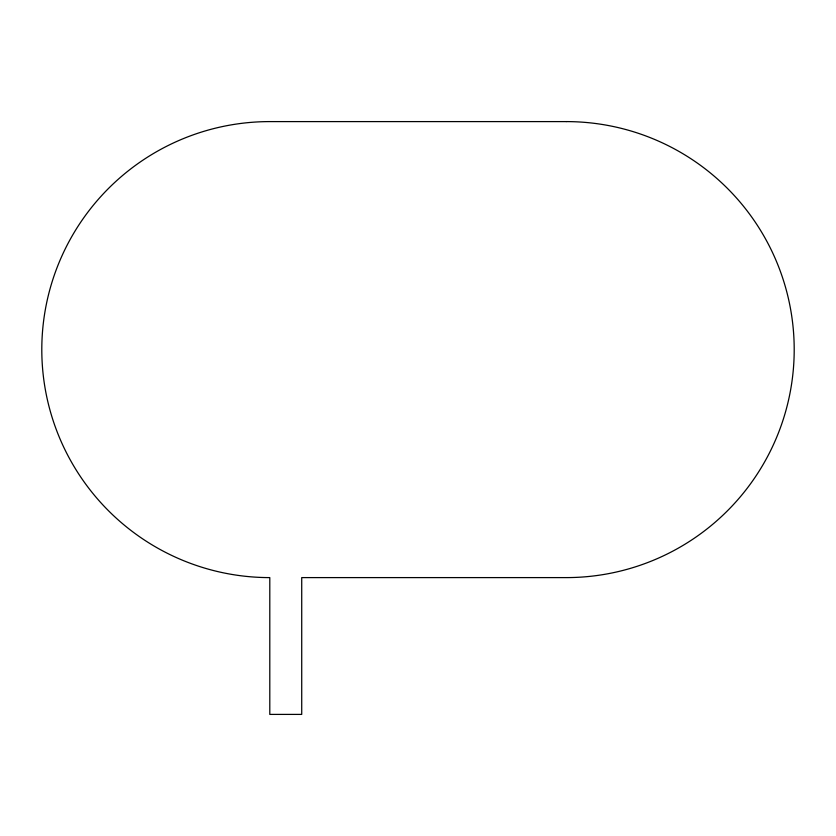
<?xml version="1.0" encoding="UTF-8"?>
<svg xmlns="http://www.w3.org/2000/svg" width="836" height="836" viewBox="0 0 836 836"><rect width="100%" height="100%" fill="white"/><g stroke="black" fill="none" stroke-linecap="round" stroke-linejoin="round"><path stroke-width="1.25" d="M566.202 121.596L269.798 121.596A227.998 227.998 0 0 0 41.8 349.605A227.998 227.998 0 0 0 269.798 577.603L269.798 714.404L301.723 714.404L301.723 577.603L566.202 577.603A227.998 227.998 0 0 0 794.2 349.605A227.998 227.998 0 0 0 566.202 121.596"/></g></svg>
